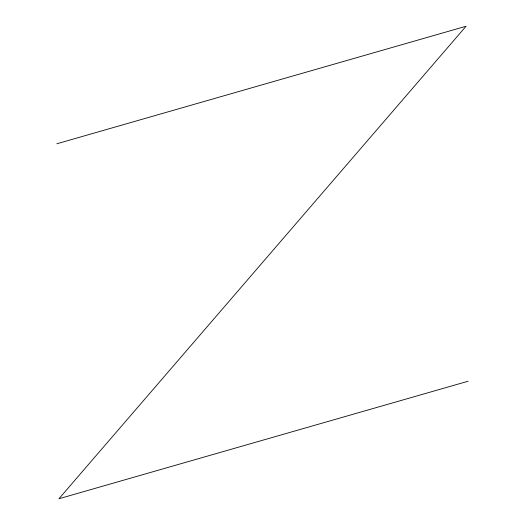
<?xml version="1.0" encoding="UTF-8"?>
<svg xmlns="http://www.w3.org/2000/svg" width="525" height="525" viewBox="0 0 525 525"><rect width="100%" height="100%" fill="white"/><g stroke="black" fill="none" stroke-linecap="round" stroke-linejoin="round"><path stroke-width="0.79" d="M56.858 143.778L466.062 26.25L58.938 498.75L468.142 381.222"/></g></svg>
